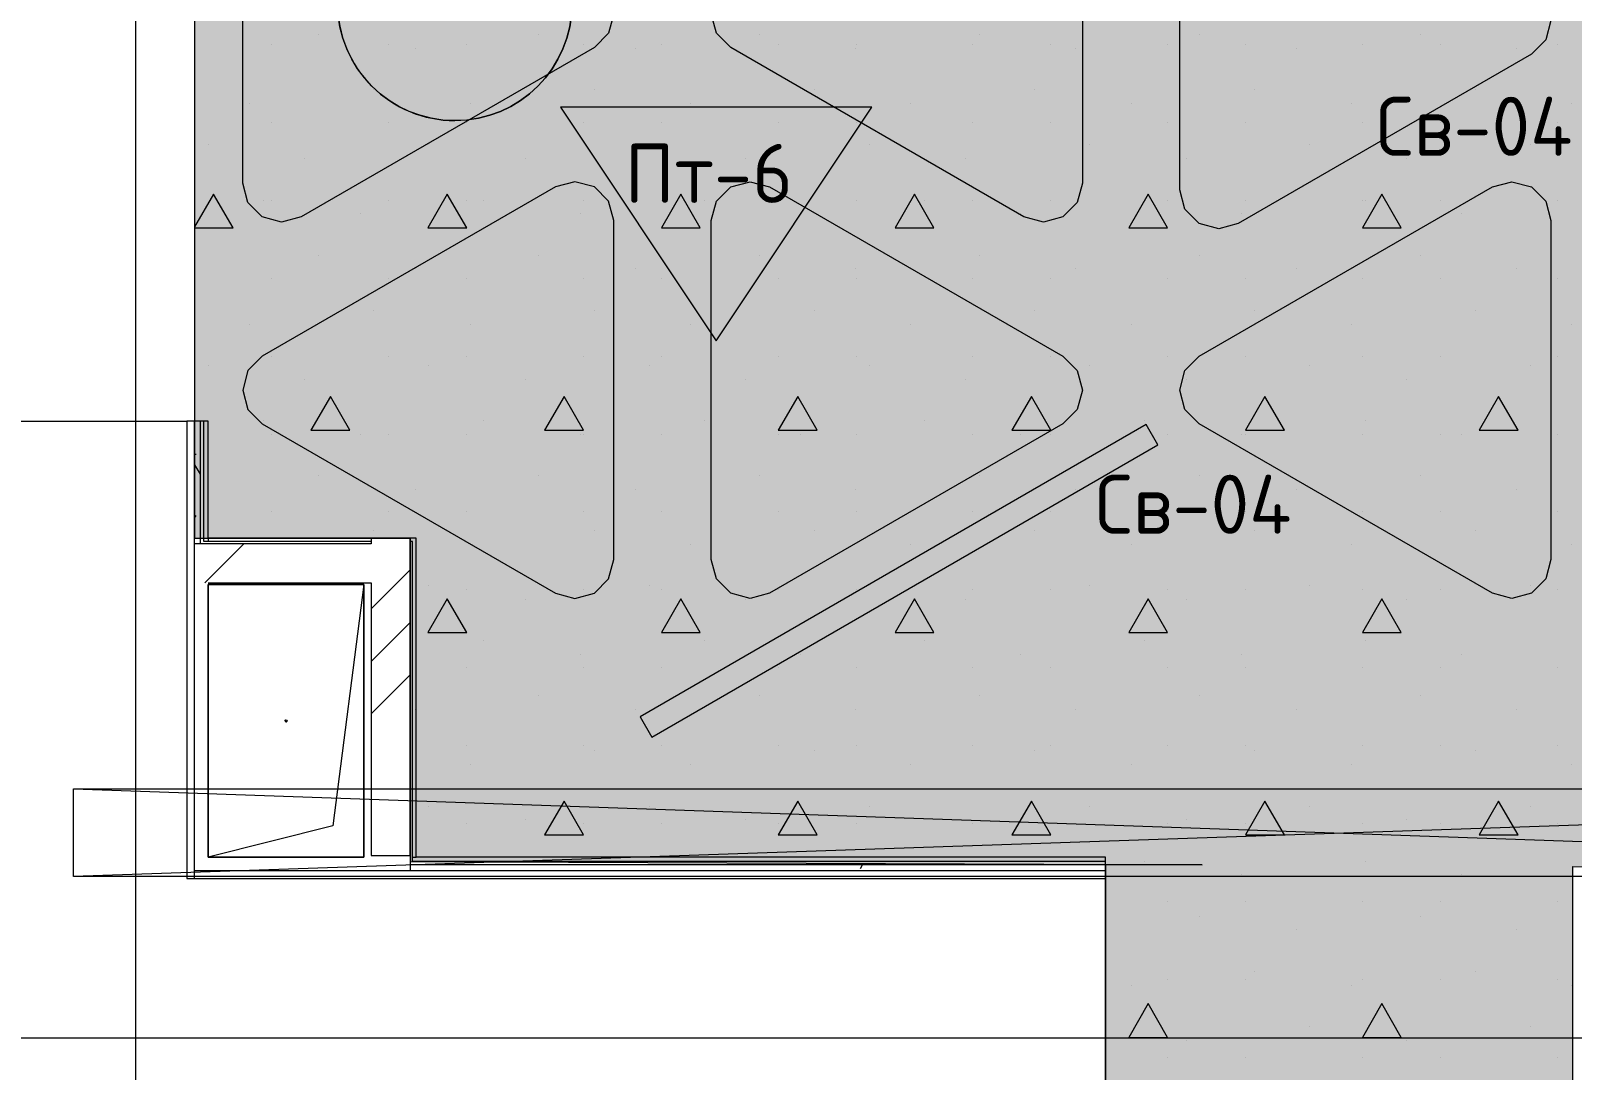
# Model space of a CAD drawing. Header units: millimetres. Extents: x -13069 to 207500, y -71366 to 56785.
# Drawn here: x 167557 to 171515, y 22140 to 24809 of the extents above; entities that cross this region are included whole.
import ezdxf

# ---------------------------------------------------------------- set-up
doc = ezdxf.new("R2010")
doc.units = ezdxf.units.MM
for name, color, linetype, true_color in [('PDF _зоны-номер помещения', 7, 'Continuous', 0xffffff), ('PDF _Ригели', 7, 'Continuous', 0x959595), ('PDF _светильники', 7, 'Continuous', 0xffffff)]:
    doc.layers.add(name, color=color, linetype=linetype, true_color=true_color)
for name, color, linetype in [('PDF _Подложка без мебели', 7, 'Continuous'), ('PDF _Потолки - марка', 7, 'Continuous'), ('PDF _потолки - панели', 7, 'Continuous'), ('PDF _Текст', 7, 'Continuous')]:
    doc.layers.add(name, color=color, linetype=linetype)
doc.layers.add('PDF _Потолки', color=7, linetype='Continuous', lineweight=5, true_color=0x535353)
doc.styles.add('PDF GOST Common', font='GOST_Common.ttf')

msp = doc.modelspace()

# ---------------------------------------------------------------- hatches: boundary and pattern name
at = {"layer": 'PDF _Потолки', "true_color": 0xffffff, "transparency": 33554559}
msp.add_hatch(color=7, dxfattribs=at).paths.add_polyline_path([(164998.924, 22658.343), (164998.924, 26422.341), (165168.919, 26422.341), (165168.919, 27608.343), (167412.919, 27608.343), (167427.922, 25005.844), (167427.922, 23805.844), (167427.922, 22132.342), (167397.123, 22132.342), (167397.123, 21526.544), (167675.12, 21526.544), (167675.12, 21159.741), (168160.02, 21159.741), (168157.225, 22062.441), (170317.021, 22062.441), (170317.021, 22667.443), (170565.422, 22667.443), (168531.523, 22676.443), (168531.523, 23506.442), (167977.922, 23506.442), (167977.922, 33404.643), (173867.619, 33404.643), (173925.022, 26392.343), (173779.82, 26392.343), (173779.82, 25405.941), (173933.024, 25405.941), (173955.32, 22652.441), (171517.021, 22663.241), (171517.021, 22007.443), (173980.522, 22007.443), (173998.82, 19747.442), (173800.822, 19747.442), (173800.822, 18418.542), (174009.52, 18418.542), (168168.321, 18418.243), (168163.621, 19961.541), (168163.621, 19961.041), (167690.123, 19961.041), (167690.123, 19115.341), (167375.12, 19115.341), (167375.12, 18483.041), (165792.021, 18483.041), (165792.021, 18784.542), (165130.223, 18784.542), (165130.223, 22112.341), (165639.524, 22112.341), (165639.524, 22658.343)])
at = {"layer": 'PDF _потолки - панели', "true_color": 0x7fbbd8, "transparency": 33554559}
for points in [[(168101.42, 25287.042), (168114.823, 25337.042), (168151.42, 25373.641), (168201.42, 25387.042), (168251.42, 25373.641), (169004.624, 24938.842), (169041.221, 24902.243), (169054.624, 24852.243), (169041.221, 24802.243), (169004.624, 24765.643), (168251.42, 24330.844), (168201.42, 24317.443), (168151.42, 24330.844), (168114.823, 24367.443), (168101.42, 24417.443)], [(169304.624, 24321.343), (169318.022, 24371.343), (169354.624, 24407.943), (169404.624, 24421.343), (169454.624, 24407.943), (170207.719, 23973.043), (170244.322, 23936.444), (170257.719, 23886.444), (170244.322, 23836.444), (170207.719, 23799.841), (169454.624, 23365.042), (169404.624, 23351.641), (169354.624, 23365.042), (169318.022, 23401.641), (169304.624, 23451.641)]]:
    msp.add_hatch(color=143, dxfattribs=at).paths.add_polyline_path(points)
at = {"layer": 'PDF _потолки - панели', "true_color": 0x7b6544, "transparency": 33554559}
for points in [[(170257.719, 24417.443), (170244.322, 24367.443), (170207.719, 24330.844), (170157.719, 24317.443), (170107.719, 24330.844), (169354.624, 24765.643), (169318.022, 24802.243), (169304.624, 24852.243), (169318.022, 24902.243), (169354.624, 24938.842), (170107.719, 25373.641), (170157.719, 25387.042), (170207.719, 25373.641), (170244.322, 25337.042), (170257.719, 25287.042)], [(171460.82, 23451.641), (171447.422, 23401.641), (171410.82, 23365.042), (171360.82, 23351.641), (171310.82, 23365.042), (170557.719, 23799.841), (170521.122, 23836.444), (170507.719, 23886.444), (170521.122, 23936.444), (170557.719, 23973.043), (171310.82, 24407.943), (171360.82, 24421.343), (171410.82, 24407.943), (171447.422, 24371.343), (171460.82, 24321.343)]]:
    msp.add_hatch(color=37, dxfattribs=at).paths.add_polyline_path(points)
at = {"layer": 'PDF _потолки - панели', "transparency": 33554559}
for points in [[(170257.719, 24417.443), (170244.322, 24367.443), (170207.719, 24330.844), (170157.719, 24317.443), (170107.719, 24330.844), (169354.624, 24765.643), (169318.022, 24802.243), (169304.624, 24852.243), (169318.022, 24902.243), (169354.624, 24938.842), (170107.719, 25373.641), (170157.719, 25387.042), (170207.719, 25373.641), (170244.322, 25337.042), (170257.719, 25287.042)], [(171460.82, 23451.641), (171447.422, 23401.641), (171410.82, 23365.042), (171360.82, 23351.641), (171310.82, 23365.042), (170557.719, 23799.841), (170521.122, 23836.444), (170507.719, 23886.444), (170521.122, 23936.444), (170557.719, 23973.043), (171310.82, 24407.943), (171360.82, 24421.343), (171410.82, 24407.943), (171447.422, 24371.343), (171460.82, 24321.343)]]:
    msp.add_hatch(color=256, dxfattribs=at).paths.add_polyline_path(points)
at = {"layer": 'PDF _потолки - панели', "true_color": 0xffffff, "transparency": 33554559}
msp.add_hatch(color=7, dxfattribs=at).paths.add_polyline_path([(170507.719, 25270.141), (170521.122, 25320.141), (170557.719, 25356.842), (170607.719, 25370.141), (170657.719, 25356.842), (171410.82, 24921.942), (171447.422, 24885.342), (171460.82, 24835.342), (171447.422, 24785.342), (171410.82, 24748.742), (170657.719, 24313.943), (170607.719, 24300.543), (170557.719, 24313.943), (170521.122, 24350.543), (170507.719, 24400.543)])
at = {"layer": 'PDF _потолки - панели', "true_color": 0xc0ffff, "transparency": 33554559}
msp.add_hatch(color=254, dxfattribs=at).paths.add_polyline_path([(169054.624, 24321.343), (169054.624, 23451.641), (169041.221, 23401.641), (169004.624, 23365.042), (168954.624, 23351.641), (168904.624, 23365.042), (168151.42, 23799.841), (168114.823, 23836.444), (168101.42, 23886.444), (168114.823, 23936.444), (168151.42, 23973.043), (168904.624, 24407.943), (168954.624, 24421.343), (169004.624, 24407.943), (169041.221, 24371.343)])

# ---------------------------------------------------------------- linework, layer by layer
at = {"layer": 'PDF _зоны-номер помещения', "color": 7, "lineweight": 13}
msp.add_lwpolyline([(168646.22, 25180.541, 0.41422066), (168345.024, 24879.342, 0.41422072), (168646.22, 24578.143, 0.41409488), (168947.422, 24879.342, 0.41409482)], format="xyb", close=True, dxfattribs=at)
at = {"layer": 'PDF _зоны-номер помещения', "color": 7, "lineweight": 0}
msp.add_circle((168646.247, 24879.278), 301.175, dxfattribs=at)
at = {"layer": 'PDF _Подложка без мебели', "lineweight": 18}
for points in [[(167826.622, -7031.659, -0.41419022), (168226.622, -7431.659, -0.4141845), (167826.622, -7831.659, -0.4141845), (167426.622, -7431.659, -0.41419022), (167826.622, -7031.659), (167826.622, 46201.342)], [(168210.423, 23037.341, 0.41967083), (168212.919, 23034.841, 0.42006512), (168215.422, 23037.341)], [(107330.522, 22223.342, -0.41418881), (106930.522, 21823.342, -0.41428191), (106530.522, 22223.342, -0.4142791), (106930.522, 22623.342, -0.414186), (107330.522, 22223.342), (174981.919, 22223.342)]]:
    msp.add_lwpolyline(points, format="xyb", dxfattribs=at)
for points in [[(167457.823, 22132.342), (167447.221, 22132.342), (167447.221, 22642.343), (167457.823, 22642.343), (167457.823, 22062.441), (170317.021, 22062.441), (170317.021, 22632.443), (170317.021, 22687.441), (168546.519, 22687.441), (168546.519, 23506.442), (168531.523, 23506.442), (168431.523, 23506.442), (168012.919, 23506.442), (168012.919, 23806.442), (167957.92, 23806.442), (167957.92, 23805.844), (167957.92, 22632.443), (170317.021, 22632.443)], [(167957.92, 23805.844), (167447.923, 23805.844), (167447.923, 22632.443), (167457.823, 22632.443)], [(167977.922, 22632.443), (167977.922, 23785.144), (167977.922, 23806.442)], [(167992.924, 23491.442), (167992.924, 23806.442)], [(168431.523, 23497.442), (168001.921, 23497.442), (168001.921, 23806.442)], [(167981.822, 23720.742), (167977.922, 23720.742)], [(167977.922, 23694.741), (167992.021, 23670.242)], [(167977.922, 23557.241), (167982.121, 23564.541)], [(168431.523, 23506.442), (168431.523, 23491.442), (168012.919, 23491.442), (167977.922, 23491.442)], [(168004.624, 23391.442), (168104.624, 23491.442)], [(168012.919, 23391.442), (168431.523, 23391.442), (168431.523, 22691.442), (168531.523, 22691.442), (168531.523, 23506.442)], [(168012.919, 23506.442), (168012.919, 23497.442)], [(170317.021, 22676.443), (168537.522, 22676.443), (168537.522, 23497.442), (168531.523, 23497.442)], [(168431.523, 23324.941), (168531.523, 23424.941)], [(168412.919, 23387.341), (168012.919, 23387.341), (168012.919, 22687.341)], [(168431.523, 23189.941), (168531.523, 23289.941)], [(168431.523, 23055.041), (168531.523, 23155.041)], [(168531.523, 22691.442), (168531.523, 22652.441)], [(168537.522, 22687.441), (168546.519, 22687.441)], [(170317.021, 22652.441), (168531.523, 22652.441), (167977.024, 22652.441), (167977.024, 22632.443)], [(170317.021, 22667.443), (168531.523, 22667.443)], [(169688.023, 22658.343), (169693.223, 22667.443)]]:
    msp.add_lwpolyline(points, dxfattribs=at)
for points in [[(168012.919, 22687.341), (168012.919, 23387.341), (168412.919, 23387.341), (168412.919, 22687.341)], [(168412.919, 23387.341), (168332.92, 22767.343), (168012.919, 22687.341), (168412.919, 22687.341)]]:
    msp.add_lwpolyline(points, close=True, dxfattribs=at)
for points in [[(168210.423, 23037.341), (168210.423, 23038.641), (168211.521, 23039.843), (168212.919, 23039.843)], [(168210.423, 23037.341), (168210.423, 23038.143), (168210.923, 23039.044), (168211.723, 23039.443)], [(168212.919, 23039.843), (168214.323, 23039.843), (168215.422, 23038.641), (168215.422, 23037.341)], [(168212.919, 23039.843), (168214.024, 23039.843), (168215.025, 23039.044), (168215.324, 23037.942)], [(168215.324, 23036.642), (168215.025, 23035.543), (168214.024, 23034.841), (168212.919, 23034.841)], [(168212.919, 23034.841), (168212.522, 23034.841), (168212.022, 23034.942), (168211.723, 23035.144)]]:
    msp.add_open_spline(points, degree=3, dxfattribs=at)
at = {"layer": 'PDF _Потолки', "color": 7, "lineweight": 13}
msp.add_lwpolyline([(171517.021, 22007.443), (171517.021, 22663.241), (173955.32, 22652.441), (173933.024, 25405.941), (173779.82, 25405.941), (173779.82, 26392.343), (173925.022, 26392.343), (173867.619, 33404.643), (167977.922, 33404.643), (167977.922, 23506.442), (168531.523, 23506.442), (168531.523, 22676.443), (170565.422, 22667.443), (170317.021, 22667.443), (170317.021, 22062.441)], dxfattribs=at)
at = {"layer": 'PDF _Потолки', "color": 161, "lineweight": 20, "true_color": 0x40a5ff}
for points in [[(168296.623, 24798.342), (168296.623, 24798.342)], [(168862.321, 24798.342), (168862.321, 24798.342)], [(169428.019, 24798.342), (169428.019, 24798.342)], [(169993.724, 24798.342), (169993.724, 24798.342)], [(170559.324, 24798.342), (170559.324, 24798.342)], [(171125.022, 24798.342), (171125.022, 24798.342)], [(167978.422, 24763.043), (167978.422, 24763.043)], [(168176.622, 24773.342), (168176.622, 24773.342)], [(168476.622, 24773.342), (168476.622, 24773.342)], [(168544.12, 24763.043), (168544.12, 24763.043)], [(168676.622, 24773.342), (168676.622, 24773.342)], [(168976.622, 24773.342), (168976.622, 24773.342)], [(169109.825, 24763.043), (169109.825, 24763.043)], [(169176.622, 24773.342), (169176.622, 24773.342)], [(169476.622, 24773.342), (169476.622, 24773.342)], [(169675.523, 24763.043), (169675.523, 24763.043)], [(169676.622, 24773.342), (169676.622, 24773.342)], [(169976.622, 24773.342), (169976.622, 24773.342)], [(170176.622, 24773.342), (170176.622, 24773.342)], [(170241.124, 24763.043), (170241.124, 24763.043)], [(170476.622, 24773.342), (170476.622, 24773.342)], [(170676.622, 24773.342), (170676.622, 24773.342)], [(170806.822, 24763.043), (170806.822, 24763.043)], [(170976.622, 24773.342), (170976.622, 24773.342)], [(171176.622, 24773.342), (171176.622, 24773.342)], [(171372.52, 24763.043), (171372.52, 24763.043)], [(171476.622, 24773.342), (171476.622, 24773.342)], [(168119.822, 24621.542), (168119.822, 24621.542)], [(168438.023, 24656.942), (168438.023, 24656.942)], [(168685.52, 24621.542), (168685.52, 24621.542)], [(169003.721, 24656.942), (169003.721, 24656.942)], [(169251.225, 24621.542), (169251.225, 24621.542)], [(169569.419, 24656.942), (169569.419, 24656.942)], [(169816.923, 24621.542), (169816.923, 24621.542)], [(170135.124, 24656.942), (170135.124, 24656.942)], [(170382.621, 24621.542), (170382.621, 24621.542)], [(170700.822, 24656.942), (170700.822, 24656.942)], [(170948.32, 24621.542), (170948.32, 24621.542)], [(171266.52, 24656.942), (171266.52, 24656.942)], [(171513.92, 24621.542), (171513.92, 24621.542)], [(168176.622, 24573.342), (168176.622, 24573.342)], [(168476.622, 24573.342), (168476.622, 24573.342)], [(168676.622, 24573.342), (168676.622, 24573.342)], [(168976.622, 24573.342), (168976.622, 24573.342)], [(169176.622, 24573.342), (169176.622, 24573.342)], [(169476.622, 24573.342), (169476.622, 24573.342)], [(169676.622, 24573.342), (169676.622, 24573.342)], [(169976.622, 24573.342), (169976.622, 24573.342)], [(170176.622, 24573.342), (170176.622, 24573.342)], [(170476.622, 24573.342), (170476.622, 24573.342)], [(170676.622, 24573.342), (170676.622, 24573.342)], [(170976.622, 24573.342), (170976.622, 24573.342)], [(171176.622, 24573.342), (171176.622, 24573.342)], [(171476.622, 24573.342), (171476.622, 24573.342)], [(168013.822, 24515.542), (168013.822, 24515.542)], [(168579.423, 24515.542), (168579.423, 24515.542)], [(169145.121, 24515.542), (169145.121, 24515.542)], [(169710.82, 24515.542), (169710.82, 24515.542)], [(170276.524, 24515.542), (170276.524, 24515.542)], [(170842.222, 24515.542), (170842.222, 24515.542)], [(171407.92, 24515.542), (171407.92, 24515.542)], [(168261.222, 24480.142), (168261.222, 24480.142)], [(168826.921, 24480.142), (168826.921, 24480.142)], [(169392.619, 24480.142), (169392.619, 24480.142)], [(169958.323, 24480.142), (169958.323, 24480.142)], [(170524.021, 24480.142), (170524.021, 24480.142)], [(171089.72, 24480.142), (171089.72, 24480.142)], [(167977.922, 24302.941), (168076.622, 24302.941), (168026.622, 24389.541), (167977.922, 24305.242)], [(168155.223, 24374.041), (168155.223, 24374.041)], [(168176.622, 24373.342), (168176.622, 24373.342)], [(168476.622, 24373.342), (168476.622, 24373.342)], [(168676.622, 24373.342), (168676.622, 24373.342)], [(168720.921, 24374.041), (168720.921, 24374.041)], [(168976.622, 24373.342), (168976.622, 24373.342)], [(169176.622, 24373.342), (169176.622, 24373.342)], [(169286.619, 24374.041), (169286.619, 24374.041)], [(169476.622, 24373.342), (169476.622, 24373.342)], [(169676.622, 24373.342), (169676.622, 24373.342)], [(169852.22, 24374.041), (169852.22, 24374.041)], [(169976.622, 24373.342), (169976.622, 24373.342)], [(170176.622, 24373.342), (170176.622, 24373.342)], [(170417.924, 24374.041), (170417.924, 24374.041)], [(170476.622, 24373.342), (170476.622, 24373.342)], [(170676.622, 24373.342), (170676.622, 24373.342)], [(170976.622, 24373.342), (170976.622, 24373.342)], [(170983.622, 24374.041), (170983.622, 24374.041)], [(171176.622, 24373.342), (171176.622, 24373.342)], [(171476.622, 24373.342), (171476.622, 24373.342)], [(168402.72, 24338.742), (168402.72, 24338.742)], [(168968.425, 24338.742), (168968.425, 24338.742)], [(169534.019, 24338.742), (169534.019, 24338.742)], [(170099.723, 24338.742), (170099.723, 24338.742)], [(170665.422, 24338.742), (170665.422, 24338.742)], [(171231.12, 24338.742), (171231.12, 24338.742)], [(168296.623, 24232.641), (168296.623, 24232.641)], [(168862.321, 24232.641), (168862.321, 24232.641)], [(169428.019, 24232.641), (169428.019, 24232.641)], [(169993.724, 24232.641), (169993.724, 24232.641)], [(170559.324, 24232.641), (170559.324, 24232.641)], [(171125.022, 24232.641), (171125.022, 24232.641)], [(167978.422, 24197.341), (167978.422, 24197.341)], [(168544.12, 24197.341), (168544.12, 24197.341)], [(169109.825, 24197.341), (169109.825, 24197.341)], [(169675.523, 24197.341), (169675.523, 24197.341)], [(170241.124, 24197.341), (170241.124, 24197.341)], [(170806.822, 24197.341), (170806.822, 24197.341)], [(171372.52, 24197.341), (171372.52, 24197.341)], [(168176.622, 24173.342), (168176.622, 24173.342)], [(168476.622, 24173.342), (168476.622, 24173.342)], [(168676.622, 24173.342), (168676.622, 24173.342)], [(168976.622, 24173.342), (168976.622, 24173.342)], [(169176.622, 24173.342), (169176.622, 24173.342)], [(169476.622, 24173.342), (169476.622, 24173.342)], [(169676.622, 24173.342), (169676.622, 24173.342)], [(169976.622, 24173.342), (169976.622, 24173.342)], [(170176.622, 24173.342), (170176.622, 24173.342)], [(170476.622, 24173.342), (170476.622, 24173.342)], [(170676.622, 24173.342), (170676.622, 24173.342)], [(170976.622, 24173.342), (170976.622, 24173.342)], [(171176.622, 24173.342), (171176.622, 24173.342)], [(171476.622, 24173.342), (171476.622, 24173.342)], [(168438.023, 24091.241), (168438.023, 24091.241)], [(169003.721, 24091.241), (169003.721, 24091.241)], [(169569.419, 24091.241), (169569.419, 24091.241)], [(170135.124, 24091.241), (170135.124, 24091.241)], [(170700.822, 24091.241), (170700.822, 24091.241)], [(171266.52, 24091.241), (171266.52, 24091.241)], [(168119.822, 24055.844), (168119.822, 24055.844)], [(168685.52, 24055.844), (168685.52, 24055.844)], [(169251.225, 24055.844), (169251.225, 24055.844)], [(169816.923, 24055.844), (169816.923, 24055.844)], [(170382.621, 24055.844), (170382.621, 24055.844)], [(170948.32, 24055.844), (170948.32, 24055.844)], [(171513.92, 24055.844), (171513.92, 24055.844)], [(168013.822, 23949.841), (168013.822, 23949.841)], [(168176.622, 23973.342), (168176.622, 23973.342)], [(168476.622, 23973.342), (168476.622, 23973.342)], [(168579.423, 23949.841), (168579.423, 23949.841)], [(168676.622, 23973.342), (168676.622, 23973.342)], [(168976.622, 23973.342), (168976.622, 23973.342)], [(169145.121, 23949.841), (169145.121, 23949.841)], [(169176.622, 23973.342), (169176.622, 23973.342)], [(169476.622, 23973.342), (169476.622, 23973.342)], [(169676.622, 23973.342), (169676.622, 23973.342)], [(169710.82, 23949.841), (169710.82, 23949.841)], [(169976.622, 23973.342), (169976.622, 23973.342)], [(170176.622, 23973.342), (170176.622, 23973.342)], [(170276.524, 23949.841), (170276.524, 23949.841)], [(170476.622, 23973.342), (170476.622, 23973.342)], [(170676.622, 23973.342), (170676.622, 23973.342)], [(170842.222, 23949.841), (170842.222, 23949.841)], [(170976.622, 23973.342), (170976.622, 23973.342)], [(171176.622, 23973.342), (171176.622, 23973.342)], [(171407.92, 23949.841), (171407.92, 23949.841)], [(171476.622, 23973.342), (171476.622, 23973.342)], [(168261.222, 23914.443), (168261.222, 23914.443)], [(168826.921, 23914.443), (168826.921, 23914.443)], [(169392.619, 23914.443), (169392.619, 23914.443)], [(169958.323, 23914.443), (169958.323, 23914.443)], [(170524.021, 23914.443), (170524.021, 23914.443)], [(171089.72, 23914.443), (171089.72, 23914.443)], [(168155.223, 23808.441), (168155.223, 23808.441)], [(168720.921, 23808.441), (168720.921, 23808.441)], [(169286.619, 23808.441), (169286.619, 23808.441)], [(169852.22, 23808.441), (169852.22, 23808.441)], [(170417.924, 23808.441), (170417.924, 23808.441)], [(170983.622, 23808.441), (170983.622, 23808.441)], [(168176.622, 23773.342), (168176.622, 23773.342)], [(168402.72, 23773.043), (168402.72, 23773.043)], [(168476.622, 23773.342), (168476.622, 23773.342)], [(168676.622, 23773.342), (168676.622, 23773.342)], [(168968.425, 23773.043), (168968.425, 23773.043)], [(168976.622, 23773.342), (168976.622, 23773.342)], [(169176.622, 23773.342), (169176.622, 23773.342)], [(169476.622, 23773.342), (169476.622, 23773.342)], [(169534.019, 23773.043), (169534.019, 23773.043)], [(169676.622, 23773.342), (169676.622, 23773.342)], [(169976.622, 23773.342), (169976.622, 23773.342)], [(170099.723, 23773.043), (170099.723, 23773.043)], [(170176.622, 23773.342), (170176.622, 23773.342)], [(170476.622, 23773.342), (170476.622, 23773.342)], [(170665.422, 23773.043), (170665.422, 23773.043)], [(170676.622, 23773.342), (170676.622, 23773.342)], [(170976.622, 23773.342), (170976.622, 23773.342)], [(171176.622, 23773.342), (171176.622, 23773.342)], [(171231.12, 23773.043), (171231.12, 23773.043)], [(171476.622, 23773.342), (171476.622, 23773.342)], [(167978.422, 23631.643), (167978.422, 23631.643)], [(168296.623, 23666.943), (168296.623, 23666.943)], [(168544.12, 23631.643), (168544.12, 23631.643)], [(168862.321, 23666.943), (168862.321, 23666.943)], [(169109.825, 23631.643), (169109.825, 23631.643)], [(169428.019, 23666.943), (169428.019, 23666.943)], [(169675.523, 23631.643), (169675.523, 23631.643)], [(169993.724, 23666.943), (169993.724, 23666.943)], [(170241.124, 23631.643), (170241.124, 23631.643)], [(170559.324, 23666.943), (170559.324, 23666.943)], [(170806.822, 23631.643), (170806.822, 23631.643)], [(171125.022, 23666.943), (171125.022, 23666.943)], [(171372.52, 23631.643), (171372.52, 23631.643)], [(168176.622, 23573.342), (168176.622, 23573.342)], [(168476.622, 23573.342), (168476.622, 23573.342)], [(168676.622, 23573.342), (168676.622, 23573.342)], [(168976.622, 23573.342), (168976.622, 23573.342)], [(169176.622, 23573.342), (169176.622, 23573.342)], [(169476.622, 23573.342), (169476.622, 23573.342)], [(169676.622, 23573.342), (169676.622, 23573.342)], [(169976.622, 23573.342), (169976.622, 23573.342)], [(170176.622, 23573.342), (170176.622, 23573.342)], [(170476.622, 23573.342), (170476.622, 23573.342)], [(170676.622, 23573.342), (170676.622, 23573.342)], [(170976.622, 23573.342), (170976.622, 23573.342)], [(171176.622, 23573.342), (171176.622, 23573.342)], [(171476.622, 23573.342), (171476.622, 23573.342)], [(168438.023, 23525.543), (168438.023, 23525.543)], [(169003.721, 23525.543), (169003.721, 23525.543)], [(169569.419, 23525.543), (169569.419, 23525.543)], [(170135.124, 23525.543), (170135.124, 23525.543)], [(170700.822, 23525.543), (170700.822, 23525.543)], [(171266.52, 23525.543), (171266.52, 23525.543)], [(168685.52, 23490.243), (168685.52, 23490.243)], [(169251.225, 23490.243), (169251.225, 23490.243)], [(169816.923, 23490.243), (169816.923, 23490.243)], [(170382.621, 23490.243), (170382.621, 23490.243)], [(170948.32, 23490.243), (170948.32, 23490.243)], [(171513.92, 23490.243), (171513.92, 23490.243)], [(168579.423, 23384.143), (168579.423, 23384.143)], [(168676.622, 23373.342), (168676.622, 23373.342)], [(168976.622, 23373.342), (168976.622, 23373.342)], [(169145.121, 23384.143), (169145.121, 23384.143)], [(169176.622, 23373.342), (169176.622, 23373.342)], [(169476.622, 23373.342), (169476.622, 23373.342)], [(169676.622, 23373.342), (169676.622, 23373.342)], [(169710.82, 23384.143), (169710.82, 23384.143)], [(169976.622, 23373.342), (169976.622, 23373.342)], [(170176.622, 23373.342), (170176.622, 23373.342)], [(170276.524, 23384.143), (170276.524, 23384.143)], [(170476.622, 23373.342), (170476.622, 23373.342)], [(170676.622, 23373.342), (170676.622, 23373.342)], [(170842.222, 23384.143), (170842.222, 23384.143)], [(170976.622, 23373.342), (170976.622, 23373.342)], [(171176.622, 23373.342), (171176.622, 23373.342)], [(171407.92, 23384.143), (171407.92, 23384.143)], [(171476.622, 23373.342), (171476.622, 23373.342)], [(168826.921, 23348.742), (168826.921, 23348.742)], [(169392.619, 23348.742), (169392.619, 23348.742)], [(169958.323, 23348.742), (169958.323, 23348.742)], [(170524.021, 23348.742), (170524.021, 23348.742)], [(171089.72, 23348.742), (171089.72, 23348.742)], [(168720.921, 23242.742), (168720.921, 23242.742)], [(169286.619, 23242.742), (169286.619, 23242.742)], [(169852.22, 23242.742), (169852.22, 23242.742)], [(170417.924, 23242.742), (170417.924, 23242.742)], [(170983.622, 23242.742), (170983.622, 23242.742)], [(168968.425, 23207.342), (168968.425, 23207.342)], [(169534.019, 23207.342), (169534.019, 23207.342)], [(170099.723, 23207.342), (170099.723, 23207.342)], [(170665.422, 23207.342), (170665.422, 23207.342)], [(171231.12, 23207.342), (171231.12, 23207.342)], [(168676.622, 23173.342), (168676.622, 23173.342)], [(168976.622, 23173.342), (168976.622, 23173.342)], [(169176.622, 23173.342), (169176.622, 23173.342)], [(169476.622, 23173.342), (169476.622, 23173.342)], [(169676.622, 23173.342), (169676.622, 23173.342)], [(169976.622, 23173.342), (169976.622, 23173.342)], [(170176.622, 23173.342), (170176.622, 23173.342)], [(170476.622, 23173.342), (170476.622, 23173.342)], [(170676.622, 23173.342), (170676.622, 23173.342)], [(170976.622, 23173.342), (170976.622, 23173.342)], [(171176.622, 23173.342), (171176.622, 23173.342)], [(171476.622, 23173.342), (171476.622, 23173.342)], [(168862.321, 23101.342), (168862.321, 23101.342)], [(169428.019, 23101.342), (169428.019, 23101.342)], [(169993.724, 23101.342), (169993.724, 23101.342)], [(170559.324, 23101.342), (170559.324, 23101.342)], [(171125.022, 23101.342), (171125.022, 23101.342)], [(168544.12, 23065.942), (168544.12, 23065.942)], [(169109.825, 23065.942), (169109.825, 23065.942)], [(169675.523, 23065.942), (169675.523, 23065.942)], [(170241.124, 23065.942), (170241.124, 23065.942)], [(170806.822, 23065.942), (170806.822, 23065.942)], [(171372.52, 23065.942), (171372.52, 23065.942)], [(168676.622, 22973.342), (168676.622, 22973.342)], [(168976.622, 22973.342), (168976.622, 22973.342)], [(169003.721, 22959.841), (169003.721, 22959.841)], [(169176.622, 22973.342), (169176.622, 22973.342)], [(169476.622, 22973.342), (169476.622, 22973.342)], [(169569.419, 22959.841), (169569.419, 22959.841)], [(169676.622, 22973.342), (169676.622, 22973.342)], [(169976.622, 22973.342), (169976.622, 22973.342)], [(170135.124, 22959.841), (170135.124, 22959.841)], [(170176.622, 22973.342), (170176.622, 22973.342)], [(170476.622, 22973.342), (170476.622, 22973.342)], [(170676.622, 22973.342), (170676.622, 22973.342)], [(170700.822, 22959.841), (170700.822, 22959.841)], [(170976.622, 22973.342), (170976.622, 22973.342)], [(171176.622, 22973.342), (171176.622, 22973.342)], [(171266.52, 22959.841), (171266.52, 22959.841)], [(171476.622, 22973.342), (171476.622, 22973.342)], [(168685.52, 22924.542), (168685.52, 22924.542)], [(169251.225, 22924.542), (169251.225, 22924.542)], [(169816.923, 22924.542), (169816.923, 22924.542)], [(170382.621, 22924.542), (170382.621, 22924.542)], [(170948.32, 22924.542), (170948.32, 22924.542)], [(171513.92, 22924.542), (171513.92, 22924.542)], [(168579.423, 22818.441), (168579.423, 22818.441)], [(169145.121, 22818.441), (169145.121, 22818.441)], [(169710.82, 22818.441), (169710.82, 22818.441)], [(170276.524, 22818.441), (170276.524, 22818.441)], [(170842.222, 22818.441), (170842.222, 22818.441)], [(171407.92, 22818.441), (171407.92, 22818.441)], [(168676.622, 22773.342), (168676.622, 22773.342)], [(168826.921, 22783.142), (168826.921, 22783.142)], [(168976.622, 22773.342), (168976.622, 22773.342)], [(169176.622, 22773.342), (169176.622, 22773.342)], [(169392.619, 22783.142), (169392.619, 22783.142)], [(169476.622, 22773.342), (169476.622, 22773.342)], [(169676.622, 22773.342), (169676.622, 22773.342)], [(169958.323, 22783.142), (169958.323, 22783.142)], [(169976.622, 22773.342), (169976.622, 22773.342)], [(170176.622, 22773.342), (170176.622, 22773.342)], [(170476.622, 22773.342), (170476.622, 22773.342)], [(170524.021, 22783.142), (170524.021, 22783.142)], [(170676.622, 22773.342), (170676.622, 22773.342)], [(170976.622, 22773.342), (170976.622, 22773.342)], [(171089.72, 22783.142), (171089.72, 22783.142)], [(171176.622, 22773.342), (171176.622, 22773.342)], [(171476.622, 22773.342), (171476.622, 22773.342)], [(168720.921, 22677.041), (168720.921, 22677.041)], [(169286.619, 22677.041), (169286.619, 22677.041)], [(169852.22, 22677.041), (169852.22, 22677.041)], [(170417.924, 22677.041), (170417.924, 22677.041)], [(170665.422, 22641.641), (170665.422, 22641.641)], [(170983.622, 22677.041), (170983.622, 22677.041)], [(171231.12, 22641.641), (171231.12, 22641.641)], [(170476.622, 22573.342), (170476.622, 22573.342)], [(170676.622, 22573.342), (170676.622, 22573.342)], [(170976.622, 22573.342), (170976.622, 22573.342)], [(171176.622, 22573.342), (171176.622, 22573.342)], [(171476.622, 22573.342), (171476.622, 22573.342)], [(170559.324, 22535.641), (170559.324, 22535.641)], [(171125.022, 22535.641), (171125.022, 22535.641)], [(170806.822, 22500.244), (170806.822, 22500.244)], [(171372.52, 22500.244), (171372.52, 22500.244)], [(170476.622, 22373.342), (170476.622, 22373.342)], [(170676.622, 22373.342), (170676.622, 22373.342)], [(170700.822, 22394.143), (170700.822, 22394.143)], [(170976.622, 22373.342), (170976.622, 22373.342)], [(171176.622, 22373.342), (171176.622, 22373.342)], [(171266.52, 22394.143), (171266.52, 22394.143)], [(171476.622, 22373.342), (171476.622, 22373.342)], [(170382.621, 22358.843), (170382.621, 22358.843)], [(170948.32, 22358.843), (170948.32, 22358.843)], [(171513.92, 22358.843), (171513.92, 22358.843)], [(170842.222, 22252.743), (170842.222, 22252.743)], [(171407.92, 22252.743), (171407.92, 22252.743)], [(170524.021, 22217.443), (170524.021, 22217.443)], [(171089.72, 22217.443), (171089.72, 22217.443)], [(170476.622, 22173.342), (170476.622, 22173.342)], [(170676.622, 22173.342), (170676.622, 22173.342)], [(170976.622, 22173.342), (170976.622, 22173.342)], [(171176.622, 22173.342), (171176.622, 22173.342)], [(171476.622, 22173.342), (171476.622, 22173.342)]]:
    msp.add_lwpolyline(points, dxfattribs=at)
for points in [[(168626.622, 24389.541), (168576.622, 24302.941), (168676.622, 24302.941)], [(169226.622, 24389.541), (169176.622, 24302.941), (169276.622, 24302.941)], [(169826.622, 24389.541), (169776.622, 24302.941), (169876.622, 24302.941)], [(170426.622, 24389.541), (170376.622, 24302.941), (170476.622, 24302.941)], [(171026.622, 24389.541), (170976.622, 24302.941), (171076.622, 24302.941)], [(168326.622, 23869.943), (168276.622, 23783.343), (168376.622, 23783.343)], [(168926.622, 23869.943), (168876.622, 23783.343), (168976.622, 23783.343)], [(169526.622, 23869.943), (169476.622, 23783.343), (169576.622, 23783.343)], [(170126.622, 23869.943), (170076.622, 23783.343), (170176.622, 23783.343)], [(170726.622, 23869.943), (170676.622, 23783.343), (170776.622, 23783.343)], [(171326.622, 23869.943), (171276.622, 23783.343), (171376.622, 23783.343)], [(168626.622, 23350.341), (168576.622, 23263.742), (168676.622, 23263.742)], [(169226.622, 23350.341), (169176.622, 23263.742), (169276.622, 23263.742)], [(169826.622, 23350.341), (169776.622, 23263.742), (169876.622, 23263.742)], [(170426.622, 23350.341), (170376.622, 23263.742), (170476.622, 23263.742)], [(171026.622, 23350.341), (170976.622, 23263.742), (171076.622, 23263.742)], [(168926.622, 22830.743), (168876.622, 22744.143), (168976.622, 22744.143)], [(169526.622, 22830.743), (169476.622, 22744.143), (169576.622, 22744.143)], [(170126.622, 22830.743), (170076.622, 22744.143), (170176.622, 22744.143)], [(170726.622, 22830.743), (170676.622, 22744.143), (170776.622, 22744.143)], [(171326.622, 22830.743), (171276.622, 22744.143), (171376.622, 22744.143)], [(170426.622, 22311.141), (170376.622, 22224.542), (170476.622, 22224.542)], [(171026.622, 22311.141), (170976.622, 22224.542), (171076.622, 22224.542)]]:
    msp.add_lwpolyline(points, close=True, dxfattribs=at)
at = {"layer": 'PDF _Потолки - марка', "lineweight": 13}
msp.add_lwpolyline([(169717.32, 24612.341), (168917.32, 24612.341), (169317.32, 24012.341)], close=True, dxfattribs=at)
at = {"layer": 'PDF _Потолки - марка', "color": 7, "lineweight": 0, "true_color": 0xffffff, "transparency": 33554559}
msp.add_solid([(169717.32, 24612.341), (168917.32, 24612.341), (169317.32, 24012.341)], dxfattribs=at)
at = {"layer": 'PDF _потолки - панели', "lineweight": 20}
for points in [[(168101.42, 25287.042), (168114.823, 25337.042), (168151.42, 25373.641), (168201.42, 25387.042), (168251.42, 25373.641), (169004.624, 24938.842), (169041.221, 24902.243), (169054.624, 24852.243), (169041.221, 24802.243), (169004.624, 24765.643), (168251.42, 24330.844), (168201.42, 24317.443), (168151.42, 24330.844), (168114.823, 24367.443), (168101.42, 24417.443)], [(170257.719, 24417.443), (170244.322, 24367.443), (170207.719, 24330.844), (170157.719, 24317.443), (170107.719, 24330.844), (169354.624, 24765.643), (169318.022, 24802.243), (169304.624, 24852.243), (169318.022, 24902.243), (169354.624, 24938.842), (170107.719, 25373.641), (170157.719, 25387.042), (170207.719, 25373.641), (170244.322, 25337.042), (170257.719, 25287.042)], [(170507.719, 25270.141), (170521.122, 25320.141), (170557.719, 25356.842), (170607.719, 25370.141), (170657.719, 25356.842), (171410.82, 24921.942), (171447.422, 24885.342), (171460.82, 24835.342), (171447.422, 24785.342), (171410.82, 24748.742), (170657.719, 24313.943), (170607.719, 24300.543), (170557.719, 24313.943), (170521.122, 24350.543), (170507.719, 24400.543)], [(169054.624, 24321.343), (169041.221, 24371.343), (169004.624, 24407.943), (168954.624, 24421.343), (168904.624, 24407.943), (168151.42, 23973.043), (168114.823, 23936.444), (168101.42, 23886.444), (168114.823, 23836.444), (168151.42, 23799.841), (168904.624, 23365.042), (168954.624, 23351.641), (169004.624, 23365.042), (169041.221, 23401.641), (169054.624, 23451.641)], [(169304.624, 24321.343), (169318.022, 24371.343), (169354.624, 24407.943), (169404.624, 24421.343), (169454.624, 24407.943), (170207.719, 23973.043), (170244.322, 23936.444), (170257.719, 23886.444), (170244.322, 23836.444), (170207.719, 23799.841), (169454.624, 23365.042), (169404.624, 23351.641), (169354.624, 23365.042), (169318.022, 23401.641), (169304.624, 23451.641)], [(171460.82, 23451.641), (171447.422, 23401.641), (171410.82, 23365.042), (171360.82, 23351.641), (171310.82, 23365.042), (170557.719, 23799.841), (170521.122, 23836.444), (170507.719, 23886.444), (170521.122, 23936.444), (170557.719, 23973.043), (171310.82, 24407.943), (171360.82, 24421.343), (171410.82, 24407.943), (171447.422, 24371.343), (171460.82, 24321.343)]]:
    msp.add_lwpolyline(points, close=True, dxfattribs=at)
at = {"layer": 'PDF _Ригели', "color": 7, "lineweight": 18}
for points in [[(167826.622, -2015.058), (167826.622, 46201.342)], [(108736.521, 22223.342), (174981.919, 22223.342)]]:
    msp.add_lwpolyline(points, dxfattribs=at)
at = {"layer": 'PDF _Ригели', "lineweight": 18}
for points in [[(174115.824, 22857.241), (167666.819, 22637.243), (167666.819, 22862.441), (174115.824, 22637.243), (167666.819, 22637.243)], [(167666.819, 22862.441), (174115.824, 22862.441), (174115.824, 22637.243)]]:
    msp.add_lwpolyline(points, dxfattribs=at)
at = {"layer": 'PDF _светильники', "color": 7, "lineweight": 13}
msp.add_lwpolyline([(169152.421, 22995.642), (170451.42, 23745.642), (170421.421, 23797.644), (169122.422, 23047.644)], close=True, dxfattribs=at)
at = {"layer": 'PDF _светильники', "color": 53, "lineweight": 0, "true_color": 0xf7e046, "transparency": 33554559}
msp.add_solid([(169152.421, 22995.642), (170451.42, 23745.642), (169122.422, 23047.644), (170421.421, 23797.644)], dxfattribs=at)

# ---------------------------------------------------------------- texts
at = {"layer": 'PDF _Текст', "char_height": 151.5063, "attachment_point": 4, "style": 'PDF GOST Common'}
for s, insert in [('Св-04', (171012.204, 24563.472)), ('Пт-6', (169082.501, 24442.645)), ('Св-04', (170290.76, 23593.229))]:
    msp.add_mtext(s, dxfattribs=dict(at, insert=insert))

doc.saveas('drawing.dxf')
